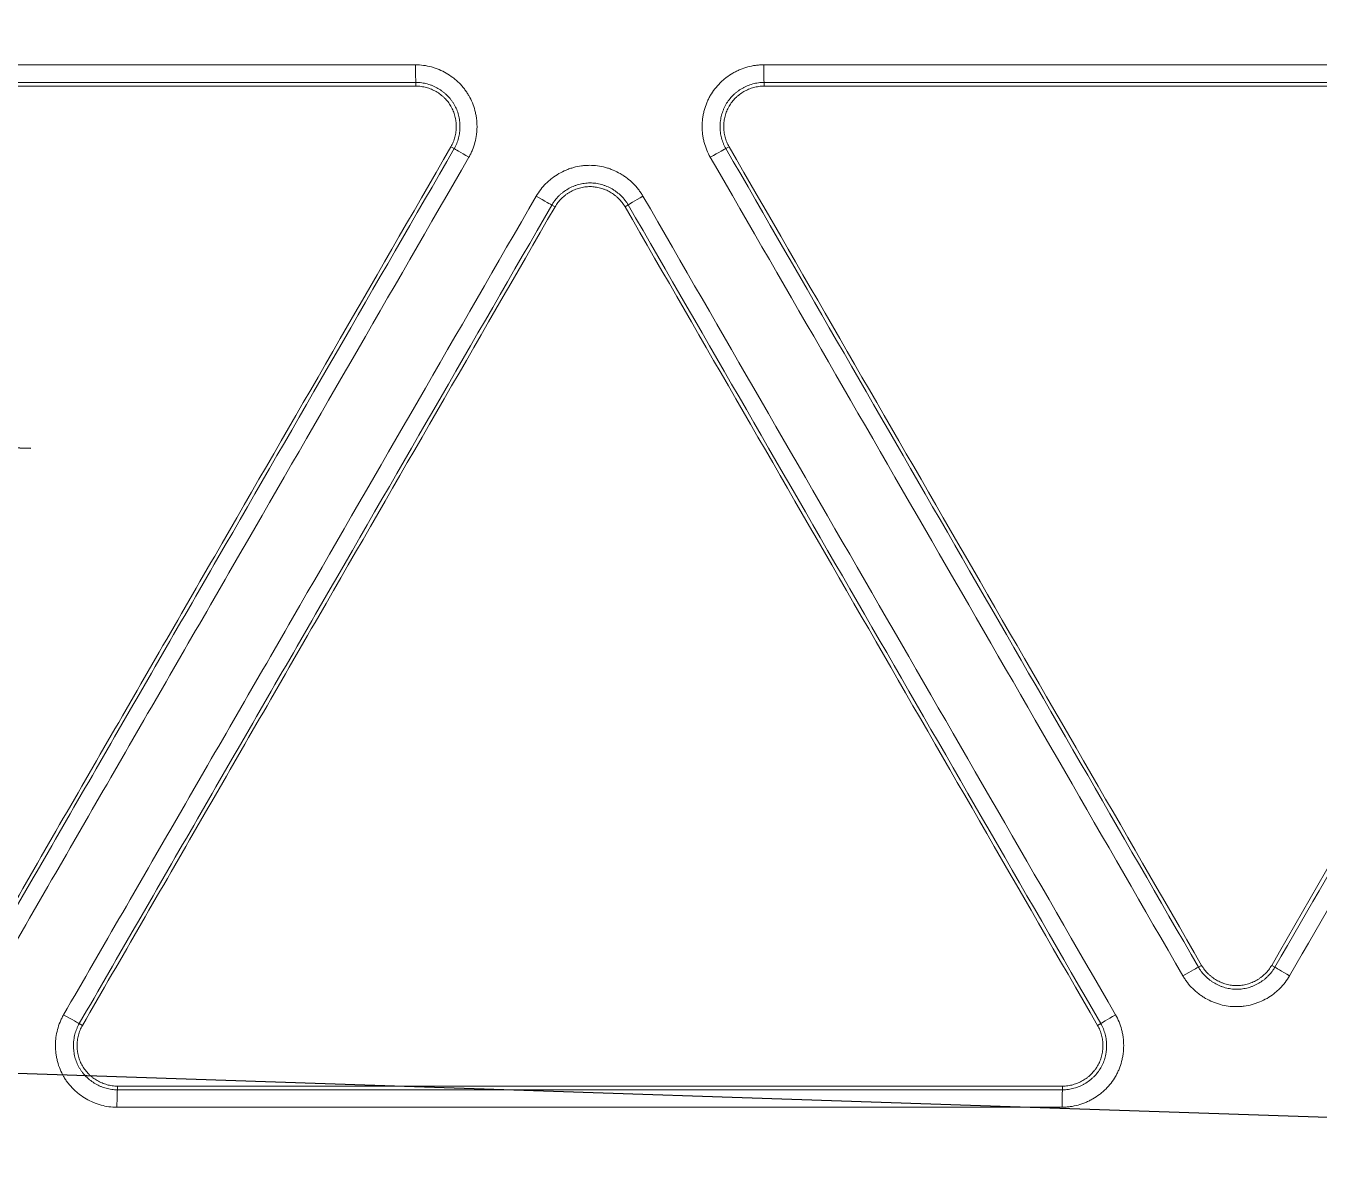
# Model space of a CAD drawing. Header units: inches. Extents: x 405346 to 489838, y -25612 to 14934.
# Drawn here: x 462621.98 to 462656.98, y 4381.29 to 4412.35 of the extents above; entities that cross this region are included whole.
import ezdxf

# ---------------------------------------------------------------- set-up
doc = ezdxf.new("R2010")
doc.units = ezdxf.units.IN
doc.header["$LTSCALE"] = 200
doc.header["$MEASUREMENT"] = 0
doc.linetypes.add('DH-HID2', pattern=[1.2, 0.8, -0.4])
doc.layers.add('FU-FURM', color=251, linetype='DH-HID2')
doc.layers.add('SS-EQ', color=2, linetype='Continuous', lineweight=20)

# ---------------------------------------------------------------- blocks, each defined once
blk = doc.blocks.new('FLLLL')
at = {"layer": 'FU-FURM'}
for p, q in [((462509.704, 3809.623), (462708.243, 3802.972)), ((462423.892, 3795.574), (462742.032, 3784.916))]:
    blk.add_line(p, q, dxfattribs=at)
blk = doc.blocks.new('4way무풍')
at = {"layer": 'SS-EQ'}
for p, q in [((-162.196, 89.299), (-162.196, 89.398)), ((-152.774, 89.398), (-152.774, 89.299)), ((-161.162, 87.607), (-161.249, 87.657)), ((-153.722, 87.657), (-153.808, 87.607)), ((-158.433, 86.031), (-158.519, 86.081)), ((-156.451, 86.082), (-156.538, 86.031)), ((-141.021, 65.459), (-140.935, 65.509)), ((-139.039, 65.509), (-138.952, 65.458)), ((-171.307, 63.933), (-171.221, 63.883)), ((-143.75, 63.883), (-143.663, 63.933)), ((-170.273, 62.241), (-170.273, 62.142)), ((-144.698, 62.142), (-144.698, 62.241))]:
    blk.add_line(p, q, dxfattribs=at)
for centre, major_axis, ratio, start_param, end_param in [((-162.196, 89.872), (0, -0.474), 0.026666, 4.705626, 6.248163), ((-152.774, 89.872), (0, 0.474), 0.024956, 1.563246, 3.10661), ((-160.752, 87.37), (-0.41, 0.237), 0.007543, 0.034908, 1.544433), ((-154.218, 87.37), (-0.41, -0.237), 0.018933, 3.176505, 4.730826), ((-158.929, 86.318), (0.41, -0.237), 0.007381, 4.686215, 6.248278), ((-156.041, 86.318), (-0.41, -0.237), 0.018921, 4.731307, 6.248272), ((-141.431, 65.222), (-0.41, -0.237), 0.017694, 3.176505, 4.731057), ((-138.542, 65.222), (-0.41, 0.237), 0.006926, 0.034907, 1.546417), ((-171.717, 64.17), (0.41, -0.237), 0.011222, 4.684407, 6.248277), ((-143.253, 64.17), (0.41, 0.237), 0.017671, 1.589878, 3.106681), ((-170.272, 61.668), (0, -0.474), 0.029708, 3.176515, 4.708227), ((-144.698, 61.668), (0, -0.474), 0.025731, 3.176511, 4.706959)]:
    blk.add_ellipse(centre, major_axis=major_axis, ratio=ratio, start_param=start_param, end_param=end_param, dxfattribs=at)
for points, knots in [([(-346.359, 0), (-346.359, 27.812), (-346.359, 55.623), (-346.359, 97.341), (-346.359, 111.247), (-346.359, 139.059), (-346.359, 152.964), (-346.359, 180.776), (-346.359, 194.682), (-346.359, 222.494), (-346.359, 236.4), (-346.358, 257.259), (-346.358, 264.212), (-346.359, 272.903), (-346.359, 274.641), (-346.359, 277.248), (-346.359, 278.117), (-346.358, 279.856), (-346.358, 280.725), (-346.358, 282.028), (-346.358, 282.463), (-346.358, 283.332), (-346.359, 283.767), (-346.359, 284.419), (-346.359, 284.636), (-346.359, 285.07), (-346.358, 285.288), (-346.355, 285.722), (-346.353, 285.939), (-346.345, 286.374), (-346.34, 286.591), (-346.322, 287.243), (-346.305, 287.677), (-346.262, 288.546), (-346.235, 288.98), (-346.174, 289.848), (-346.138, 290.283), (-346.078, 290.934), (-346.057, 291.151), (-346.012, 291.584), (-345.894, 292.666), (-345.748, 293.74), (-345.479, 295.449), (-345.327, 296.299), (-344.817, 298.834), (-344.407, 300.504), (-343.687, 302.982), (-343.172, 304.624), (-342.294, 307.059), (-341.638, 308.662), (-341.119, 309.858), (-340.941, 310.255), (-340.713, 310.75), (-340.668, 310.849), (-340.576, 311.047), (-340.437, 311.342), (-339.919, 312.422), (-339.029, 314.158), (-338.177, 315.659), (-336.854, 317.88), (-335.912, 319.32), (-334.41, 321.417), (-333.378, 322.795), (-331.741, 324.8), (-330.589, 326.095), (-329.702, 327.05), (-329.403, 327.366), (-329.023, 327.757), (-328.947, 327.835), (-328.795, 327.991), (-328.566, 328.224), (-327.719, 329.07), (-326.303, 330.411), (-324.35, 332.11), (-322.332, 333.721), (-320.944, 334.737), (-319.535, 335.723), (-318.819, 336.202), (-317.367, 337.129), (-315.893, 338.027), (-314.376, 338.866), (-313.222, 339.472), (-312.835, 339.671), (-312.249, 339.962), (-312.054, 340.059), (-311.662, 340.249), (-309.896, 341.094), (-308.103, 341.848), (-305.68, 342.749), (-304.055, 343.315), (-302.408, 343.812), (-299.923, 344.505), (-298.245, 344.898), (-295.697, 345.381), (-294.842, 345.525), (-293.766, 345.682), (-293.551, 345.712), (-293.119, 345.77), (-292.903, 345.798), (-292.254, 345.879), (-291.821, 345.928), (-290.523, 346.062), (-289.657, 346.132), (-288.357, 346.21), (-287.924, 346.231), (-287.057, 346.265), (-286.624, 346.277), (-285.974, 346.288), (-285.757, 346.29), (-285.323, 346.293), (-285.107, 346.293), (-284.673, 346.294), (-284.456, 346.293), (-284.023, 346.293), (-283.806, 346.293), (-283.155, 346.292), (-282.722, 346.292), (-281.855, 346.292), (-281.421, 346.292), (-280.12, 346.293), (-279.253, 346.293), (-277.519, 346.294), (-276.652, 346.294), (-274.05, 346.294), (-272.316, 346.294), (-267.113, 346.293), (-263.645, 346.293), (-256.707, 346.293), (-253.239, 346.293), (-242.833, 346.293), (-235.896, 346.294), (-222.022, 346.294), (-215.084, 346.294), (-194.273, 346.294), (-180.398, 346.294), (-152.65, 346.294), (-138.775, 346.294), (-111.027, 346.294), (-97.152, 346.294), (-69.403, 346.294), (-55.529, 346.294), (-34.718, 346.294), (-27.78, 346.294), (-13.906, 346.294), (-6.969, 346.294), (-0.032, 346.294)], [0, 0, 0, 0, 0.125, 0.125, 0.1875, 0.1875, 0.25, 0.25, 0.3125, 0.3125, 0.375, 0.375, 0.40625, 0.40625, 0.414063, 0.414063, 0.417969, 0.417969, 0.421875, 0.421875, 0.423828, 0.423828, 0.425781, 0.425781, 0.426758, 0.426758, 0.427734, 0.427734, 0.428711, 0.428711, 0.429688, 0.429688, 0.431641, 0.431641, 0.433594, 0.433594, 0.435547, 0.435547, 0.436523, 0.436523, 0.4375, 0.441406, 0.441406, 0.445313, 0.445313, 0.453125, 0.453125, 0.457031, 0.460938, 0.464844, 0.464844, 0.466797, 0.466797, 0.467285, 0.467285, 0.467773, 0.46875, 0.472656, 0.476563, 0.476563, 0.484375, 0.484375, 0.488281, 0.492188, 0.496094, 0.496094, 0.498047, 0.498047, 0.498535, 0.498535, 0.499023, 0.5, 0.503906, 0.507813, 0.511719, 0.515625, 0.515625, 0.519531, 0.519531, 0.523438, 0.527344, 0.527344, 0.529297, 0.529297, 0.530273, 0.530273, 0.53125, 0.539063, 0.539063, 0.542969, 0.546875, 0.546875, 0.554688, 0.554688, 0.558594, 0.558594, 0.55957, 0.55957, 0.560547, 0.560547, 0.5625, 0.5625, 0.566406, 0.566406, 0.568359, 0.568359, 0.570313, 0.570313, 0.571289, 0.571289, 0.572266, 0.572266, 0.573242, 0.573242, 0.574219, 0.574219, 0.576172, 0.576172, 0.578125, 0.578125, 0.582031, 0.582031, 0.585938, 0.585938, 0.59375, 0.59375, 0.609375, 0.609375, 0.625, 0.625, 0.65625, 0.65625, 0.6875, 0.6875, 0.75, 0.75, 0.8125, 0.8125, 0.875, 0.875, 0.9375, 0.9375, 0.96875, 0.96875, 1, 1, 1, 1]), ([(-0.032, 345.099), (-6.961, 345.099), (-13.891, 345.099), (-27.749, 345.099), (-34.679, 345.098), (-55.467, 345.098), (-69.326, 345.098), (-97.044, 345.097), (-110.903, 345.097), (-138.621, 345.096), (-152.479, 345.095), (-180.197, 345.093), (-194.056, 345.092), (-214.845, 345.089), (-221.774, 345.088), (-235.633, 345.086), (-242.562, 345.085), (-256.421, 345.082), (-263.351, 345.08), (-272.012, 345.079), (-273.745, 345.079), (-276.343, 345.078), (-277.21, 345.078), (-278.942, 345.077), (-279.808, 345.077), (-281.107, 345.076), (-281.54, 345.076), (-282.407, 345.076), (-282.84, 345.076), (-283.706, 345.075), (-284.139, 345.075), (-284.789, 345.074), (-285.005, 345.073), (-285.438, 345.071), (-285.655, 345.069), (-286.304, 345.059), (-286.737, 345.048), (-287.602, 345.017), (-288.034, 344.996), (-289.33, 344.921), (-290.194, 344.852), (-291.488, 344.721), (-291.92, 344.673), (-292.566, 344.593), (-292.782, 344.565), (-293.212, 344.507), (-294.286, 344.357), (-295.351, 344.179), (-297.891, 343.698), (-299.563, 343.307), (-302.038, 342.614), (-303.678, 342.117), (-305.297, 341.55), (-307.709, 340.648), (-309.296, 339.975), (-311.056, 339.137), (-311.349, 338.996), (-311.641, 338.852), (-311.836, 338.756), (-311.933, 338.707), (-312.418, 338.463), (-312.803, 338.264), (-313.95, 337.656), (-314.704, 337.235), (-316.19, 336.364), (-316.921, 335.913), (-318.363, 334.982), (-319.073, 334.501), (-320.472, 333.511), (-321.848, 332.49), (-323.849, 330.871), (-325.784, 329.163), (-327.03, 327.964), (-327.795, 327.195), (-327.947, 327.04), (-328.25, 326.729), (-328.401, 326.572), (-328.849, 326.101), (-329.144, 325.784), (-330.019, 324.826), (-331.153, 323.527), (-332.763, 321.515), (-333.776, 320.132), (-334.759, 318.728), (-335.235, 318.015), (-336.157, 316.57), (-336.603, 315.837), (-337.465, 314.349), (-338.296, 312.841), (-339.065, 311.29), (-339.481, 310.406), (-339.527, 310.307), (-339.618, 310.11), (-339.754, 309.814), (-340.065, 309.122), (-340.322, 308.526), (-340.821, 307.33), (-341.451, 305.726), (-342.288, 303.29), (-342.776, 301.647), (-343.454, 299.168), (-343.836, 297.496), (-344.302, 294.959), (-344.439, 294.108), (-344.619, 292.825), (-344.701, 292.181), (-344.786, 291.427), (-344.82, 291.103), (-344.842, 290.887), (-344.852, 290.779), (-344.946, 289.806), (-345.01, 288.941), (-345.078, 287.644), (-345.096, 287.211), (-345.116, 286.563), (-345.122, 286.346), (-345.13, 285.914), (-345.133, 285.698), (-345.138, 285.265), (-345.139, 285.049), (-345.14, 284.616), (-345.14, 284.4), (-345.141, 283.751), (-345.141, 283.319), (-345.141, 282.67), (-345.141, 282.453), (-345.141, 282.021), (-345.141, 281.805), (-345.142, 281.156), (-345.142, 280.723), (-345.142, 279.426), (-345.143, 278.561), (-345.144, 276.83), (-345.144, 275.965), (-345.145, 273.37), (-345.145, 271.64), (-345.146, 262.989), (-345.147, 256.068), (-345.152, 235.306), (-345.154, 221.464), (-345.157, 193.781), (-345.158, 179.94), (-345.16, 152.257), (-345.161, 138.415), (-345.162, 110.732), (-345.163, 69.207), (-345.164, 27.683), (-345.164, 0)], [0, 0, 0, 0, 0.03125, 0.03125, 0.0625, 0.0625, 0.125, 0.125, 0.1875, 0.1875, 0.25, 0.25, 0.3125, 0.3125, 0.34375, 0.34375, 0.375, 0.375, 0.40625, 0.40625, 0.414063, 0.414063, 0.417969, 0.417969, 0.421875, 0.421875, 0.423828, 0.423828, 0.425781, 0.425781, 0.427734, 0.427734, 0.428711, 0.428711, 0.429688, 0.429688, 0.431641, 0.431641, 0.433594, 0.433594, 0.4375, 0.4375, 0.439453, 0.439453, 0.44043, 0.44043, 0.441406, 0.445313, 0.445313, 0.453125, 0.453125, 0.457031, 0.460938, 0.460938, 0.46875, 0.46875, 0.469727, 0.470215, 0.470215, 0.470703, 0.470703, 0.472656, 0.472656, 0.476563, 0.476563, 0.480469, 0.480469, 0.484375, 0.484375, 0.488281, 0.492188, 0.496094, 0.5, 0.5, 0.500977, 0.500977, 0.501953, 0.501953, 0.503906, 0.503906, 0.507813, 0.511719, 0.515625, 0.515625, 0.519531, 0.519531, 0.523438, 0.523438, 0.527344, 0.53125, 0.53125, 0.531738, 0.531738, 0.532227, 0.533203, 0.535156, 0.535156, 0.539063, 0.542969, 0.546875, 0.546875, 0.554688, 0.554688, 0.558594, 0.558594, 0.560547, 0.561523, 0.562012, 0.562012, 0.5625, 0.5625, 0.566406, 0.566406, 0.568359, 0.568359, 0.569336, 0.569336, 0.570313, 0.570313, 0.571289, 0.571289, 0.572266, 0.572266, 0.574219, 0.574219, 0.575195, 0.575195, 0.576172, 0.576172, 0.578125, 0.578125, 0.582031, 0.582031, 0.585938, 0.585938, 0.59375, 0.59375, 0.625, 0.625, 0.6875, 0.6875, 0.75, 0.75, 0.8125, 0.8125, 0.875, 1, 1, 1, 1]), ([(-162.209, 89.875), (-162.135, 89.875), (-162.063, 89.87), (-161.919, 89.851), (-161.848, 89.836), (-161.743, 89.808), (-161.708, 89.797), (-161.656, 89.779), (-161.639, 89.773), (-161.605, 89.76), (-161.588, 89.753), (-161.504, 89.718), (-161.374, 89.654), (-161.253, 89.573), (-161.18, 89.518), (-161.166, 89.507), (-161.137, 89.484), (-161.096, 89.448), (-161.056, 89.411), (-160.979, 89.335), (-160.931, 89.28), (-160.864, 89.194), (-160.843, 89.165), (-160.802, 89.104), (-160.783, 89.073), (-160.728, 88.978), (-160.664, 88.848), (-160.618, 88.711), (-160.595, 88.622), (-160.59, 88.605), (-160.582, 88.569), (-160.578, 88.551), (-160.568, 88.497), (-160.562, 88.461), (-160.548, 88.353), (-160.543, 88.281), (-160.543, 88.172), (-160.545, 88.118), (-160.549, 88.063), (-160.553, 88.027), (-160.555, 88.008), (-160.566, 87.918), (-160.594, 87.775), (-160.64, 87.638), (-160.681, 87.537), (-160.696, 87.503), (-160.729, 87.437), (-160.746, 87.405), (-160.764, 87.373)], [0, 0, 0, 0, 0.0625, 0.0625, 0.125, 0.125, 0.15625, 0.15625, 0.171875, 0.171875, 0.1875, 0.1875, 0.25, 0.3125, 0.3125, 0.328125, 0.328125, 0.34375, 0.375, 0.375, 0.4375, 0.4375, 0.46875, 0.46875, 0.5, 0.5, 0.5625, 0.625, 0.625, 0.640625, 0.640625, 0.65625, 0.65625, 0.6875, 0.6875, 0.75, 0.75, 0.78125, 0.796875, 0.796875, 0.8125, 0.8125, 0.875, 0.9375, 0.9375, 0.96875, 0.96875, 1, 1, 1, 1]), ([(-154.23, 87.374), (-154.267, 87.437), (-154.299, 87.502), (-154.354, 87.636), (-154.377, 87.705), (-154.405, 87.81), (-154.413, 87.846), (-154.424, 87.9), (-154.427, 87.918), (-154.433, 87.954), (-154.435, 87.972), (-154.447, 88.062), (-154.456, 88.207), (-154.447, 88.352), (-154.435, 88.443), (-154.432, 88.461), (-154.427, 88.497), (-154.423, 88.515), (-154.413, 88.569), (-154.405, 88.604), (-154.377, 88.709), (-154.354, 88.778), (-154.313, 88.878), (-154.298, 88.912), (-154.266, 88.977), (-154.249, 89.01), (-154.194, 89.105), (-154.113, 89.225), (-154.017, 89.334), (-153.952, 89.398), (-153.939, 89.41), (-153.912, 89.435), (-153.898, 89.448), (-153.857, 89.484), (-153.829, 89.507), (-153.742, 89.573), (-153.682, 89.613), (-153.588, 89.667), (-153.54, 89.693), (-153.49, 89.717), (-153.457, 89.732), (-153.44, 89.739), (-153.356, 89.774), (-153.218, 89.822), (-153.077, 89.851), (-152.969, 89.865), (-152.932, 89.869), (-152.859, 89.874), (-152.822, 89.875), (-152.786, 89.875)], [0, 0, 0, 0, 0.0625, 0.0625, 0.125, 0.125, 0.15625, 0.15625, 0.171875, 0.171875, 0.1875, 0.1875, 0.25, 0.3125, 0.3125, 0.328125, 0.328125, 0.34375, 0.34375, 0.375, 0.375, 0.4375, 0.4375, 0.46875, 0.46875, 0.5, 0.5, 0.5625, 0.625, 0.625, 0.640625, 0.640625, 0.65625, 0.65625, 0.6875, 0.6875, 0.75, 0.75, 0.78125, 0.796875, 0.796875, 0.8125, 0.8125, 0.875, 0.9375, 0.9375, 0.96875, 0.96875, 1, 1, 1, 1]), ([(-152.786, 89.875), (-148.563, 89.876), (-144.34, 89.876), (-135.894, 89.876), (-131.67, 89.876), (-127.447, 89.877)], [0, 0, 0, 0, 0.5, 0.5, 1, 1, 1, 1]), ([(-161.162, 87.607), (-161.16, 87.61), (-161.158, 87.613), (-161.155, 87.618), (-161.15, 87.627), (-161.146, 87.635), (-161.136, 87.653), (-161.13, 87.665), (-161.113, 87.7), (-161.102, 87.724), (-161.073, 87.796), (-161.04, 87.895), (-161.021, 87.997), (-161.012, 88.062), (-161.011, 88.075), (-161.009, 88.101), (-161.008, 88.114), (-161.005, 88.153), (-161.004, 88.179), (-161.004, 88.257), (-161.008, 88.309), (-161.018, 88.386), (-161.022, 88.412), (-161.032, 88.463), (-161.037, 88.489), (-161.057, 88.565), (-161.074, 88.614), (-161.113, 88.71), (-161.136, 88.756), (-161.175, 88.824), (-161.189, 88.847), (-161.218, 88.89), (-161.234, 88.911), (-161.281, 88.973), (-161.316, 89.011), (-161.371, 89.066), (-161.4, 89.092), (-161.43, 89.118), (-161.45, 89.134), (-161.46, 89.142), (-161.512, 89.182), (-161.599, 89.24), (-161.692, 89.286), (-161.764, 89.316), (-161.789, 89.325), (-161.838, 89.342), (-161.863, 89.35), (-161.938, 89.37), (-161.989, 89.381), (-162.066, 89.391), (-162.105, 89.395), (-162.15, 89.397), (-162.173, 89.398), (-162.183, 89.398), (-162.19, 89.398), (-162.193, 89.398), (-162.196, 89.398)], [0, 0, 0, 0, 0.003906, 0.003906, 0.007812, 0.015625, 0.015625, 0.03125, 0.03125, 0.0625, 0.0625, 0.125, 0.1875, 0.1875, 0.203125, 0.203125, 0.21875, 0.21875, 0.25, 0.25, 0.3125, 0.3125, 0.34375, 0.34375, 0.375, 0.375, 0.4375, 0.4375, 0.5, 0.5, 0.53125, 0.53125, 0.5625, 0.5625, 0.625, 0.625, 0.65625, 0.671875, 0.671875, 0.6875, 0.6875, 0.75, 0.8125, 0.8125, 0.84375, 0.84375, 0.875, 0.875, 0.9375, 0.9375, 0.96875, 0.984375, 0.992188, 0.996094, 0.996094, 1, 1, 1, 1]), ([(-162.196, 89.299), (-162.148, 89.299), (-162.1, 89.295), (-162.006, 89.282), (-161.913, 89.263), (-161.823, 89.232), (-161.756, 89.204), (-161.734, 89.194), (-161.691, 89.173), (-161.67, 89.162), (-161.609, 89.126), (-161.569, 89.1), (-161.512, 89.056), (-161.494, 89.041), (-161.458, 89.01), (-161.44, 88.993), (-161.389, 88.943), (-161.326, 88.872), (-161.273, 88.793), (-161.237, 88.731), (-161.225, 88.709), (-161.204, 88.666), (-161.195, 88.645), (-161.168, 88.579), (-161.153, 88.534), (-161.135, 88.465), (-161.127, 88.43), (-161.121, 88.394), (-161.117, 88.371), (-161.115, 88.359), (-161.107, 88.299), (-161.101, 88.204), (-161.107, 88.109), (-161.116, 88.038), (-161.12, 88.014), (-161.129, 87.967), (-161.135, 87.944), (-161.153, 87.875), (-161.168, 87.83), (-161.204, 87.742), (-161.225, 87.699), (-161.249, 87.657)], [0, 0, 0, 0, 0.0625, 0.0625, 0.125, 0.1875, 0.1875, 0.21875, 0.21875, 0.25, 0.25, 0.3125, 0.3125, 0.34375, 0.34375, 0.375, 0.375, 0.4375, 0.5, 0.5, 0.53125, 0.53125, 0.5625, 0.5625, 0.625, 0.625, 0.65625, 0.671875, 0.671875, 0.6875, 0.6875, 0.75, 0.8125, 0.8125, 0.84375, 0.84375, 0.875, 0.875, 0.9375, 0.9375, 1, 1, 1, 1]), ([(-152.774, 89.398), (-152.778, 89.398), (-152.781, 89.398), (-152.787, 89.398), (-152.797, 89.398), (-152.807, 89.398), (-152.827, 89.397), (-152.84, 89.396), (-152.879, 89.394), (-152.905, 89.391), (-152.982, 89.38), (-153.084, 89.359), (-153.182, 89.325), (-153.242, 89.3), (-153.254, 89.295), (-153.278, 89.284), (-153.314, 89.267), (-153.348, 89.249), (-153.415, 89.21), (-153.458, 89.181), (-153.52, 89.134), (-153.541, 89.117), (-153.58, 89.083), (-153.6, 89.065), (-153.655, 89.01), (-153.69, 88.971), (-153.753, 88.889), (-153.782, 88.846), (-153.821, 88.778), (-153.834, 88.755), (-153.857, 88.708), (-153.867, 88.684), (-153.897, 88.612), (-153.913, 88.563), (-153.933, 88.488), (-153.941, 88.45), (-153.948, 88.411), (-153.952, 88.386), (-153.954, 88.373), (-153.963, 88.308), (-153.969, 88.204), (-153.963, 88.1), (-153.953, 88.023), (-153.949, 87.997), (-153.939, 87.945), (-153.933, 87.92), (-153.913, 87.845), (-153.897, 87.795), (-153.867, 87.723), (-153.851, 87.688), (-153.831, 87.647), (-153.82, 87.627), (-153.815, 87.619), (-153.812, 87.613), (-153.81, 87.61), (-153.808, 87.607)], [0, 0, 0, 0, 0.003906, 0.003906, 0.007813, 0.015625, 0.015625, 0.03125, 0.03125, 0.0625, 0.0625, 0.125, 0.1875, 0.1875, 0.203125, 0.203125, 0.21875, 0.25, 0.25, 0.3125, 0.3125, 0.34375, 0.34375, 0.375, 0.375, 0.4375, 0.4375, 0.5, 0.5, 0.53125, 0.53125, 0.5625, 0.5625, 0.625, 0.625, 0.65625, 0.671875, 0.671875, 0.6875, 0.6875, 0.75, 0.8125, 0.8125, 0.84375, 0.84375, 0.875, 0.875, 0.9375, 0.9375, 0.96875, 0.984375, 0.992187, 0.996094, 0.996094, 1, 1, 1, 1]), ([(-153.722, 87.657), (-153.746, 87.699), (-153.767, 87.742), (-153.803, 87.83), (-153.833, 87.921), (-153.852, 88.014), (-153.861, 88.085), (-153.863, 88.109), (-153.866, 88.157), (-153.867, 88.181), (-153.867, 88.252), (-153.864, 88.3), (-153.855, 88.371), (-153.851, 88.394), (-153.842, 88.441), (-153.836, 88.465), (-153.818, 88.534), (-153.788, 88.624), (-153.746, 88.71), (-153.71, 88.772), (-153.697, 88.793), (-153.671, 88.832), (-153.657, 88.852), (-153.613, 88.908), (-153.581, 88.943), (-153.531, 88.994), (-153.504, 89.018), (-153.477, 89.041), (-153.458, 89.056), (-153.449, 89.063), (-153.401, 89.1), (-153.322, 89.153), (-153.237, 89.195), (-153.17, 89.223), (-153.148, 89.231), (-153.103, 89.247), (-153.08, 89.254), (-153.011, 89.273), (-152.964, 89.282), (-152.87, 89.295), (-152.823, 89.299), (-152.774, 89.299)], [0, 0, 0, 0, 0.0625, 0.0625, 0.125, 0.1875, 0.1875, 0.21875, 0.21875, 0.25, 0.25, 0.3125, 0.3125, 0.34375, 0.34375, 0.375, 0.375, 0.4375, 0.5, 0.5, 0.53125, 0.53125, 0.5625, 0.5625, 0.625, 0.625, 0.65625, 0.671875, 0.671875, 0.6875, 0.6875, 0.75, 0.8125, 0.8125, 0.84375, 0.84375, 0.875, 0.875, 0.9375, 0.9375, 1, 1, 1, 1]), ([(-127.438, 89.398), (-131.661, 89.398), (-135.884, 89.398), (-144.329, 89.398), (-148.552, 89.398), (-152.774, 89.398)], [0, 0, 0, 0, 0.5, 0.5, 1, 1, 1, 1]), ([(-127.438, 89.299), (-131.661, 89.299), (-135.884, 89.299), (-144.329, 89.299), (-148.552, 89.299), (-152.774, 89.299)], [0, 0, 0, 0, 0.5, 0.5, 1, 1, 1, 1]), ([(-174.036, 65.509), (-172.97, 67.354), (-171.905, 69.2), (-169.774, 72.891), (-168.708, 74.737), (-165.511, 80.274), (-163.38, 83.966), (-161.249, 87.657)], [0, 0, 0, 0, 0.25, 0.25, 0.5, 0.5, 1, 1, 1, 1]), ([(-173.949, 65.458), (-172.883, 67.304), (-171.818, 69.15), (-169.687, 72.841), (-168.621, 74.687), (-165.424, 80.224), (-163.293, 83.915), (-161.162, 87.607)], [0, 0, 0, 0, 0.25, 0.25, 0.5, 0.5, 1, 1, 1, 1]), ([(-160.764, 87.373), (-162.896, 83.682), (-165.027, 79.99), (-168.224, 74.453), (-169.29, 72.607), (-171.422, 68.915), (-172.487, 67.07), (-173.553, 65.224)], [0, 0, 0, 0, 0.5, 0.5, 0.75, 0.75, 1, 1, 1, 1]), ([(-158.942, 86.321), (-158.905, 86.385), (-158.864, 86.445), (-158.776, 86.56), (-158.728, 86.614), (-158.651, 86.691), (-158.624, 86.716), (-158.582, 86.752), (-158.568, 86.764), (-158.54, 86.787), (-158.526, 86.798), (-158.453, 86.853), (-158.333, 86.934), (-158.202, 86.998), (-158.118, 87.033), (-158.101, 87.04), (-158.067, 87.053), (-158.05, 87.059), (-157.998, 87.077), (-157.963, 87.088), (-157.858, 87.116), (-157.787, 87.131), (-157.68, 87.145), (-157.644, 87.149), (-157.571, 87.154), (-157.534, 87.155), (-157.424, 87.155), (-157.28, 87.145), (-157.138, 87.116), (-157.05, 87.093), (-157.032, 87.087), (-156.997, 87.077), (-156.98, 87.071), (-156.928, 87.053), (-156.894, 87.04), (-156.793, 86.998), (-156.728, 86.966), (-156.634, 86.912), (-156.588, 86.883), (-156.543, 86.852), (-156.513, 86.831), (-156.498, 86.82), (-156.425, 86.765), (-156.316, 86.669), (-156.22, 86.561), (-156.153, 86.475), (-156.132, 86.445), (-156.091, 86.384), (-156.071, 86.353), (-156.053, 86.321)], [0, 0, 0, 0, 0.0625, 0.0625, 0.125, 0.125, 0.15625, 0.15625, 0.171875, 0.171875, 0.1875, 0.1875, 0.25, 0.3125, 0.3125, 0.328125, 0.328125, 0.34375, 0.34375, 0.375, 0.375, 0.4375, 0.4375, 0.46875, 0.46875, 0.5, 0.5, 0.5625, 0.625, 0.625, 0.640625, 0.640625, 0.65625, 0.65625, 0.6875, 0.6875, 0.75, 0.75, 0.78125, 0.796875, 0.796875, 0.8125, 0.8125, 0.875, 0.9375, 0.9375, 0.96875, 0.96875, 1, 1, 1, 1]), ([(-156.451, 86.082), (-156.452, 86.084), (-156.454, 86.087), (-156.457, 86.093), (-156.463, 86.101), (-156.468, 86.11), (-156.478, 86.126), (-156.485, 86.137), (-156.507, 86.17), (-156.523, 86.191), (-156.571, 86.253), (-156.639, 86.33), (-156.718, 86.398), (-156.77, 86.438), (-156.781, 86.446), (-156.802, 86.461), (-156.834, 86.483), (-156.867, 86.504), (-156.935, 86.542), (-156.981, 86.565), (-157.053, 86.596), (-157.078, 86.605), (-157.127, 86.622), (-157.152, 86.63), (-157.228, 86.65), (-157.278, 86.661), (-157.381, 86.675), (-157.433, 86.678), (-157.511, 86.678), (-157.538, 86.677), (-157.59, 86.674), (-157.616, 86.671), (-157.693, 86.661), (-157.743, 86.65), (-157.818, 86.63), (-157.856, 86.618), (-157.893, 86.605), (-157.917, 86.595), (-157.929, 86.591), (-157.99, 86.565), (-158.083, 86.519), (-158.169, 86.462), (-158.231, 86.414), (-158.252, 86.398), (-158.291, 86.363), (-158.31, 86.346), (-158.366, 86.291), (-158.4, 86.252), (-158.448, 86.19), (-158.471, 86.159), (-158.496, 86.12), (-158.508, 86.101), (-158.513, 86.092), (-158.516, 86.087), (-158.518, 86.084), (-158.519, 86.081)], [0, 0, 0, 0, 0.003906, 0.003906, 0.007813, 0.015625, 0.015625, 0.03125, 0.03125, 0.0625, 0.0625, 0.125, 0.1875, 0.1875, 0.203125, 0.203125, 0.21875, 0.25, 0.25, 0.3125, 0.3125, 0.34375, 0.34375, 0.375, 0.375, 0.4375, 0.4375, 0.5, 0.5, 0.53125, 0.53125, 0.5625, 0.5625, 0.625, 0.625, 0.65625, 0.671875, 0.671875, 0.6875, 0.6875, 0.75, 0.8125, 0.8125, 0.84375, 0.84375, 0.875, 0.875, 0.9375, 0.9375, 0.96875, 0.984375, 0.992188, 0.996094, 0.996094, 1, 1, 1, 1]), ([(-158.433, 86.031), (-158.409, 86.073), (-158.382, 86.113), (-158.324, 86.189), (-158.261, 86.26), (-158.189, 86.322), (-158.141, 86.358), (-158.131, 86.366), (-158.112, 86.379), (-158.082, 86.4), (-158.052, 86.419), (-157.99, 86.454), (-157.947, 86.475), (-157.881, 86.503), (-157.859, 86.511), (-157.814, 86.527), (-157.79, 86.534), (-157.721, 86.553), (-157.628, 86.572), (-157.533, 86.579), (-157.461, 86.579), (-157.437, 86.578), (-157.389, 86.574), (-157.366, 86.572), (-157.295, 86.562), (-157.249, 86.553), (-157.18, 86.534), (-157.146, 86.523), (-157.112, 86.511), (-157.09, 86.503), (-157.078, 86.498), (-157.023, 86.475), (-156.938, 86.432), (-156.859, 86.38), (-156.802, 86.336), (-156.783, 86.321), (-156.747, 86.29), (-156.729, 86.274), (-156.678, 86.223), (-156.647, 86.188), (-156.588, 86.113), (-156.562, 86.073), (-156.538, 86.031)], [0, 0, 0, 0, 0.0625, 0.0625, 0.125, 0.1875, 0.1875, 0.203125, 0.203125, 0.21875, 0.25, 0.25, 0.3125, 0.3125, 0.34375, 0.34375, 0.375, 0.375, 0.4375, 0.5, 0.5, 0.53125, 0.53125, 0.5625, 0.5625, 0.625, 0.625, 0.65625, 0.671875, 0.671875, 0.6875, 0.6875, 0.75, 0.8125, 0.8125, 0.84375, 0.84375, 0.875, 0.875, 0.9375, 0.9375, 1, 1, 1, 1]), ([(-171.731, 64.172), (-170.665, 66.017), (-169.599, 67.863), (-167.468, 71.555), (-166.402, 73.401), (-163.205, 78.938), (-161.073, 82.63), (-158.942, 86.321)], [0, 0, 0, 0, 0.25, 0.25, 0.5, 0.5, 1, 1, 1, 1]), ([(-156.053, 86.321), (-153.922, 82.63), (-151.79, 78.938), (-147.528, 71.555), (-145.396, 67.864), (-143.265, 64.172)], [0, 0, 0, 0, 0.5, 0.5, 1, 1, 1, 1]), ([(-158.519, 86.081), (-160.65, 82.39), (-162.782, 78.698), (-165.979, 73.161), (-167.044, 71.315), (-169.175, 67.624), (-170.241, 65.778), (-171.307, 63.933)], [0, 0, 0, 0, 0.5, 0.5, 0.75, 0.75, 1, 1, 1, 1]), ([(-158.433, 86.031), (-160.564, 82.34), (-162.696, 78.649), (-165.893, 73.111), (-166.958, 71.266), (-169.089, 67.574), (-170.155, 65.729), (-171.221, 63.883)], [0, 0, 0, 0, 0.5, 0.5, 0.75, 0.75, 1, 1, 1, 1]), ([(-143.75, 63.883), (-145.882, 67.574), (-148.013, 71.266), (-152.275, 78.649), (-154.406, 82.34), (-156.538, 86.031)], [0, 0, 0, 0, 0.5, 0.5, 1, 1, 1, 1]), ([(-143.663, 63.933), (-145.795, 67.625), (-147.926, 71.316), (-152.188, 78.699), (-154.32, 82.39), (-156.451, 86.082)], [0, 0, 0, 0, 0.5, 0.5, 1, 1, 1, 1]), ([(-141.021, 65.459), (-141.019, 65.456), (-141.018, 65.453), (-141.014, 65.447), (-141.009, 65.439), (-141.004, 65.431), (-140.994, 65.414), (-140.987, 65.403), (-140.965, 65.37), (-140.949, 65.349), (-140.901, 65.287), (-140.832, 65.21), (-140.754, 65.142), (-140.702, 65.102), (-140.691, 65.094), (-140.67, 65.079), (-140.638, 65.057), (-140.604, 65.036), (-140.537, 64.998), (-140.491, 64.974), (-140.419, 64.944), (-140.394, 64.935), (-140.345, 64.918), (-140.32, 64.91), (-140.244, 64.889), (-140.193, 64.879), (-140.091, 64.865), (-140.039, 64.861), (-139.961, 64.861), (-139.934, 64.862), (-139.882, 64.866), (-139.856, 64.869), (-139.779, 64.879), (-139.728, 64.889), (-139.653, 64.91), (-139.616, 64.921), (-139.579, 64.935), (-139.555, 64.944), (-139.543, 64.949), (-139.482, 64.974), (-139.389, 65.021), (-139.303, 65.078), (-139.24, 65.125), (-139.22, 65.142), (-139.18, 65.176), (-139.161, 65.194), (-139.106, 65.249), (-139.071, 65.288), (-139.024, 65.349), (-139.001, 65.381), (-138.976, 65.419), (-138.964, 65.439), (-138.959, 65.447), (-138.956, 65.453), (-138.954, 65.456), (-138.952, 65.458)], [0, 0, 0, 0, 0.003906, 0.003906, 0.007813, 0.015625, 0.015625, 0.03125, 0.03125, 0.0625, 0.0625, 0.125, 0.1875, 0.1875, 0.203125, 0.203125, 0.21875, 0.25, 0.25, 0.3125, 0.3125, 0.34375, 0.34375, 0.375, 0.375, 0.4375, 0.4375, 0.5, 0.5, 0.53125, 0.53125, 0.5625, 0.5625, 0.625, 0.625, 0.65625, 0.671875, 0.671875, 0.6875, 0.6875, 0.75, 0.8125, 0.8125, 0.84375, 0.84375, 0.875, 0.875, 0.9375, 0.9375, 0.96875, 0.984375, 0.992188, 0.996094, 0.996094, 1, 1, 1, 1]), ([(-139.039, 65.509), (-139.063, 65.467), (-139.09, 65.427), (-139.149, 65.351), (-139.212, 65.28), (-139.284, 65.218), (-139.332, 65.182), (-139.341, 65.174), (-139.361, 65.161), (-139.39, 65.14), (-139.421, 65.121), (-139.483, 65.086), (-139.525, 65.065), (-139.591, 65.037), (-139.614, 65.029), (-139.659, 65.013), (-139.682, 65.006), (-139.751, 64.987), (-139.844, 64.968), (-139.939, 64.961), (-140.011, 64.961), (-140.035, 64.962), (-140.083, 64.966), (-140.107, 64.968), (-140.177, 64.978), (-140.224, 64.987), (-140.292, 65.006), (-140.327, 65.017), (-140.36, 65.029), (-140.383, 65.038), (-140.394, 65.042), (-140.449, 65.065), (-140.535, 65.108), (-140.614, 65.16), (-140.671, 65.204), (-140.69, 65.219), (-140.726, 65.25), (-140.743, 65.266), (-140.794, 65.317), (-140.826, 65.352), (-140.884, 65.427), (-140.911, 65.467), (-140.935, 65.509)], [0, 0, 0, 0, 0.0625, 0.0625, 0.125, 0.1875, 0.1875, 0.203125, 0.203125, 0.21875, 0.25, 0.25, 0.3125, 0.3125, 0.34375, 0.34375, 0.375, 0.375, 0.4375, 0.5, 0.5, 0.53125, 0.53125, 0.5625, 0.5625, 0.625, 0.625, 0.65625, 0.671875, 0.671875, 0.6875, 0.6875, 0.75, 0.8125, 0.8125, 0.84375, 0.84375, 0.875, 0.875, 0.9375, 0.9375, 1, 1, 1, 1]), ([(-138.554, 65.225), (-138.591, 65.161), (-138.631, 65.101), (-138.72, 64.986), (-138.768, 64.932), (-138.845, 64.855), (-138.872, 64.83), (-138.913, 64.794), (-138.927, 64.782), (-138.956, 64.759), (-138.97, 64.748), (-139.042, 64.693), (-139.163, 64.612), (-139.293, 64.548), (-139.377, 64.513), (-139.395, 64.506), (-139.429, 64.493), (-139.446, 64.487), (-139.498, 64.469), (-139.532, 64.458), (-139.637, 64.43), (-139.708, 64.415), (-139.816, 64.401), (-139.852, 64.397), (-139.925, 64.392), (-139.962, 64.391), (-140.071, 64.391), (-140.216, 64.401), (-140.358, 64.429), (-140.446, 64.453), (-140.463, 64.458), (-140.498, 64.469), (-140.516, 64.475), (-140.568, 64.493), (-140.602, 64.506), (-140.702, 64.548), (-140.767, 64.58), (-140.861, 64.634), (-140.908, 64.663), (-140.953, 64.694), (-140.983, 64.715), (-140.998, 64.726), (-141.07, 64.781), (-141.18, 64.877), (-141.276, 64.985), (-141.343, 65.071), (-141.364, 65.101), (-141.405, 65.162), (-141.424, 65.193), (-141.443, 65.225)], [0, 0, 0, 0, 0.0625, 0.0625, 0.125, 0.125, 0.15625, 0.15625, 0.171875, 0.171875, 0.1875, 0.1875, 0.25, 0.3125, 0.3125, 0.328125, 0.328125, 0.34375, 0.34375, 0.375, 0.375, 0.4375, 0.4375, 0.46875, 0.46875, 0.5, 0.5, 0.5625, 0.625, 0.625, 0.640625, 0.640625, 0.65625, 0.65625, 0.6875, 0.6875, 0.75, 0.75, 0.78125, 0.796875, 0.796875, 0.8125, 0.8125, 0.875, 0.9375, 0.9375, 0.96875, 0.96875, 1, 1, 1, 1]), ([(-170.286, 61.67), (-170.36, 61.67), (-170.432, 61.675), (-170.576, 61.694), (-170.647, 61.709), (-170.752, 61.737), (-170.787, 61.748), (-170.839, 61.766), (-170.856, 61.772), (-170.89, 61.785), (-170.907, 61.792), (-170.991, 61.827), (-171.121, 61.891), (-171.242, 61.971), (-171.314, 62.027), (-171.329, 62.038), (-171.357, 62.061), (-171.399, 62.097), (-171.439, 62.134), (-171.516, 62.21), (-171.564, 62.264), (-171.631, 62.35), (-171.652, 62.38), (-171.693, 62.441), (-171.712, 62.472), (-171.767, 62.567), (-171.831, 62.697), (-171.877, 62.834), (-171.9, 62.922), (-171.905, 62.94), (-171.913, 62.976), (-171.917, 62.994), (-171.927, 63.048), (-171.933, 63.084), (-171.947, 63.192), (-171.951, 63.264), (-171.952, 63.373), (-171.95, 63.427), (-171.946, 63.482), (-171.942, 63.518), (-171.94, 63.537), (-171.928, 63.627), (-171.901, 63.77), (-171.855, 63.907), (-171.814, 64.008), (-171.799, 64.042), (-171.766, 64.107), (-171.749, 64.14), (-171.731, 64.172)], [0, 0, 0, 0, 0.0625, 0.0625, 0.125, 0.125, 0.15625, 0.15625, 0.171875, 0.171875, 0.1875, 0.1875, 0.25, 0.3125, 0.3125, 0.328125, 0.328125, 0.34375, 0.375, 0.375, 0.4375, 0.4375, 0.46875, 0.46875, 0.5, 0.5, 0.5625, 0.625, 0.625, 0.640625, 0.640625, 0.65625, 0.65625, 0.6875, 0.6875, 0.75, 0.75, 0.78125, 0.796875, 0.796875, 0.8125, 0.8125, 0.875, 0.9375, 0.9375, 0.96875, 0.96875, 1, 1, 1, 1]), ([(-143.265, 64.172), (-143.228, 64.109), (-143.197, 64.043), (-143.142, 63.909), (-143.119, 63.841), (-143.091, 63.735), (-143.083, 63.7), (-143.072, 63.646), (-143.069, 63.628), (-143.063, 63.592), (-143.06, 63.574), (-143.049, 63.483), (-143.039, 63.339), (-143.049, 63.194), (-143.06, 63.103), (-143.063, 63.085), (-143.069, 63.049), (-143.072, 63.031), (-143.083, 62.977), (-143.091, 62.942), (-143.118, 62.837), (-143.141, 62.768), (-143.183, 62.667), (-143.197, 62.634), (-143.23, 62.569), (-143.247, 62.536), (-143.302, 62.441), (-143.383, 62.321), (-143.479, 62.212), (-143.543, 62.148), (-143.557, 62.135), (-143.583, 62.111), (-143.597, 62.098), (-143.638, 62.062), (-143.667, 62.039), (-143.753, 61.973), (-143.814, 61.933), (-143.908, 61.879), (-143.956, 61.853), (-144.005, 61.829), (-144.038, 61.814), (-144.055, 61.807), (-144.14, 61.771), (-144.277, 61.724), (-144.419, 61.695), (-144.527, 61.681), (-144.563, 61.677), (-144.636, 61.672), (-144.673, 61.671), (-144.71, 61.671)], [0, 0, 0, 0, 0.0625, 0.0625, 0.125, 0.125, 0.15625, 0.15625, 0.171875, 0.171875, 0.1875, 0.1875, 0.25, 0.3125, 0.3125, 0.328125, 0.328125, 0.34375, 0.34375, 0.375, 0.375, 0.4375, 0.4375, 0.46875, 0.46875, 0.5, 0.5, 0.5625, 0.625, 0.625, 0.640625, 0.640625, 0.65625, 0.65625, 0.6875, 0.6875, 0.75, 0.75, 0.78125, 0.796875, 0.796875, 0.8125, 0.8125, 0.875, 0.9375, 0.9375, 0.96875, 0.96875, 1, 1, 1, 1]), ([(-171.307, 63.933), (-171.308, 63.93), (-171.31, 63.927), (-171.313, 63.921), (-171.318, 63.913), (-171.323, 63.904), (-171.332, 63.887), (-171.338, 63.875), (-171.355, 63.84), (-171.366, 63.816), (-171.395, 63.743), (-171.428, 63.645), (-171.447, 63.543), (-171.456, 63.478), (-171.457, 63.465), (-171.46, 63.439), (-171.461, 63.426), (-171.463, 63.387), (-171.464, 63.361), (-171.464, 63.283), (-171.46, 63.231), (-171.451, 63.154), (-171.446, 63.128), (-171.436, 63.077), (-171.431, 63.051), (-171.411, 62.975), (-171.394, 62.926), (-171.355, 62.83), (-171.332, 62.784), (-171.293, 62.716), (-171.279, 62.693), (-171.25, 62.65), (-171.235, 62.629), (-171.187, 62.567), (-171.153, 62.529), (-171.097, 62.474), (-171.069, 62.448), (-171.039, 62.422), (-171.018, 62.406), (-171.008, 62.398), (-170.956, 62.358), (-170.87, 62.301), (-170.777, 62.255), (-170.705, 62.224), (-170.68, 62.215), (-170.631, 62.198), (-170.606, 62.19), (-170.53, 62.17), (-170.48, 62.159), (-170.403, 62.149), (-170.364, 62.145), (-170.319, 62.142), (-170.296, 62.142), (-170.286, 62.142), (-170.279, 62.142), (-170.276, 62.142), (-170.273, 62.142)], [0, 0, 0, 0, 0.003906, 0.003906, 0.007813, 0.015625, 0.015625, 0.03125, 0.03125, 0.0625, 0.0625, 0.125, 0.1875, 0.1875, 0.203125, 0.203125, 0.21875, 0.21875, 0.25, 0.25, 0.3125, 0.3125, 0.34375, 0.34375, 0.375, 0.375, 0.4375, 0.4375, 0.5, 0.5, 0.53125, 0.53125, 0.5625, 0.5625, 0.625, 0.625, 0.65625, 0.671875, 0.671875, 0.6875, 0.6875, 0.75, 0.8125, 0.8125, 0.84375, 0.84375, 0.875, 0.875, 0.9375, 0.9375, 0.96875, 0.984375, 0.992188, 0.996094, 0.996094, 1, 1, 1, 1]), ([(-170.273, 62.241), (-170.321, 62.241), (-170.369, 62.245), (-170.464, 62.258), (-170.557, 62.277), (-170.647, 62.308), (-170.713, 62.336), (-170.735, 62.346), (-170.778, 62.367), (-170.799, 62.378), (-170.861, 62.414), (-170.9, 62.44), (-170.957, 62.484), (-170.975, 62.499), (-171.012, 62.53), (-171.029, 62.547), (-171.08, 62.597), (-171.143, 62.668), (-171.197, 62.747), (-171.232, 62.809), (-171.244, 62.831), (-171.265, 62.874), (-171.275, 62.895), (-171.301, 62.961), (-171.316, 63.006), (-171.334, 63.075), (-171.342, 63.11), (-171.349, 63.146), (-171.352, 63.169), (-171.354, 63.181), (-171.362, 63.241), (-171.368, 63.336), (-171.362, 63.431), (-171.353, 63.502), (-171.349, 63.526), (-171.34, 63.573), (-171.335, 63.596), (-171.316, 63.665), (-171.301, 63.71), (-171.266, 63.798), (-171.245, 63.841), (-171.221, 63.883)], [0, 0, 0, 0, 0.0625, 0.0625, 0.125, 0.1875, 0.1875, 0.21875, 0.21875, 0.25, 0.25, 0.3125, 0.3125, 0.34375, 0.34375, 0.375, 0.375, 0.4375, 0.5, 0.5, 0.53125, 0.53125, 0.5625, 0.5625, 0.625, 0.625, 0.65625, 0.671875, 0.671875, 0.6875, 0.6875, 0.75, 0.8125, 0.8125, 0.84375, 0.84375, 0.875, 0.875, 0.9375, 0.9375, 1, 1, 1, 1]), ([(-144.698, 62.142), (-144.695, 62.142), (-144.691, 62.142), (-144.685, 62.142), (-144.675, 62.142), (-144.665, 62.142), (-144.645, 62.143), (-144.632, 62.143), (-144.593, 62.146), (-144.567, 62.149), (-144.49, 62.159), (-144.388, 62.18), (-144.29, 62.214), (-144.23, 62.239), (-144.218, 62.245), (-144.194, 62.256), (-144.158, 62.273), (-144.124, 62.291), (-144.057, 62.33), (-144.013, 62.359), (-143.951, 62.406), (-143.931, 62.422), (-143.891, 62.457), (-143.872, 62.474), (-143.816, 62.53), (-143.782, 62.568), (-143.719, 62.65), (-143.689, 62.693), (-143.65, 62.761), (-143.638, 62.785), (-143.615, 62.831), (-143.604, 62.855), (-143.575, 62.927), (-143.558, 62.976), (-143.539, 63.052), (-143.53, 63.09), (-143.523, 63.128), (-143.519, 63.154), (-143.517, 63.167), (-143.509, 63.232), (-143.502, 63.336), (-143.509, 63.44), (-143.519, 63.517), (-143.523, 63.543), (-143.533, 63.595), (-143.539, 63.62), (-143.559, 63.696), (-143.575, 63.745), (-143.604, 63.817), (-143.62, 63.852), (-143.641, 63.893), (-143.652, 63.913), (-143.657, 63.922), (-143.66, 63.927), (-143.662, 63.93), (-143.663, 63.933)], [0, 0, 0, 0, 0.003906, 0.003906, 0.007812, 0.015625, 0.015625, 0.03125, 0.03125, 0.0625, 0.0625, 0.125, 0.1875, 0.1875, 0.203125, 0.203125, 0.21875, 0.25, 0.25, 0.3125, 0.3125, 0.34375, 0.34375, 0.375, 0.375, 0.4375, 0.4375, 0.5, 0.5, 0.53125, 0.53125, 0.5625, 0.5625, 0.625, 0.625, 0.65625, 0.671875, 0.671875, 0.6875, 0.6875, 0.75, 0.8125, 0.8125, 0.84375, 0.84375, 0.875, 0.875, 0.9375, 0.9375, 0.96875, 0.984375, 0.992188, 0.996094, 0.996094, 1, 1, 1, 1]), ([(-143.75, 63.883), (-143.726, 63.841), (-143.705, 63.798), (-143.669, 63.71), (-143.639, 63.619), (-143.621, 63.526), (-143.613, 63.466), (-143.612, 63.455), (-143.61, 63.431), (-143.607, 63.395), (-143.606, 63.359), (-143.606, 63.288), (-143.609, 63.24), (-143.618, 63.169), (-143.622, 63.146), (-143.631, 63.099), (-143.636, 63.075), (-143.654, 63.006), (-143.685, 62.916), (-143.726, 62.83), (-143.762, 62.768), (-143.775, 62.747), (-143.802, 62.708), (-143.816, 62.688), (-143.86, 62.632), (-143.891, 62.597), (-143.942, 62.546), (-143.968, 62.522), (-143.996, 62.499), (-144.014, 62.484), (-144.024, 62.477), (-144.071, 62.44), (-144.151, 62.387), (-144.236, 62.345), (-144.302, 62.317), (-144.324, 62.309), (-144.37, 62.293), (-144.393, 62.286), (-144.462, 62.267), (-144.508, 62.258), (-144.602, 62.245), (-144.65, 62.241), (-144.698, 62.241)], [0, 0, 0, 0, 0.0625, 0.0625, 0.125, 0.1875, 0.1875, 0.203125, 0.203125, 0.21875, 0.25, 0.25, 0.3125, 0.3125, 0.34375, 0.34375, 0.375, 0.375, 0.4375, 0.5, 0.5, 0.53125, 0.53125, 0.5625, 0.5625, 0.625, 0.625, 0.65625, 0.671875, 0.671875, 0.6875, 0.6875, 0.75, 0.8125, 0.8125, 0.84375, 0.84375, 0.875, 0.875, 0.9375, 0.9375, 1, 1, 1, 1]), ([(-170.273, 62.241), (-166.011, 62.241), (-161.748, 62.241), (-153.223, 62.241), (-148.961, 62.241), (-144.698, 62.241)], [0, 0, 0, 0, 0.5, 0.5, 1, 1, 1, 1]), ([(-170.273, 62.142), (-166.01, 62.142), (-161.748, 62.142), (-153.223, 62.142), (-148.961, 62.142), (-144.698, 62.142)], [0, 0, 0, 0, 0.5, 0.5, 1, 1, 1, 1]), ([(-144.71, 61.671), (-148.973, 61.67), (-153.236, 61.67), (-161.761, 61.67), (-166.024, 61.67), (-170.286, 61.67)], [0, 0, 0, 0, 0.5, 0.5, 1, 1, 1, 1])]:
    blk.add_open_spline(points, degree=3, knots=knots, dxfattribs=at)
for points in [[(-187.785, 89.874), (-179.26, 89.874), (-170.735, 89.875), (-162.209, 89.875)], [(-162.196, 89.398), (-170.722, 89.398), (-179.247, 89.398), (-187.771, 89.398)], [(-162.196, 89.299), (-170.722, 89.299), (-179.247, 89.299), (-187.771, 89.299)], [(-153.808, 87.607), (-149.546, 80.224), (-145.283, 72.842), (-141.021, 65.459)], [(-153.722, 87.657), (-149.46, 80.274), (-145.197, 72.891), (-140.935, 65.509)], [(-141.443, 65.225), (-145.705, 72.608), (-149.968, 79.991), (-154.23, 87.374)], [(-139.039, 65.509), (-136.816, 69.359), (-134.593, 73.209), (-132.37, 77.06)], [(-138.952, 65.458), (-137.131, 68.613), (-135.309, 71.768), (-133.488, 74.923)], [(-133.09, 74.688), (-134.911, 71.534), (-136.732, 68.379), (-138.554, 65.225)]]:
    blk.add_open_spline(points, degree=3, dxfattribs=at)

msp = doc.modelspace()

# ---------------------------------------------------------------- block references
for name, p in [('FLLLL', (-47.5, 596.663)), ('4way무풍', (462794.732, 4321.426))]:
    msp.add_blockref(name, p)

doc.saveas('drawing.dxf')
